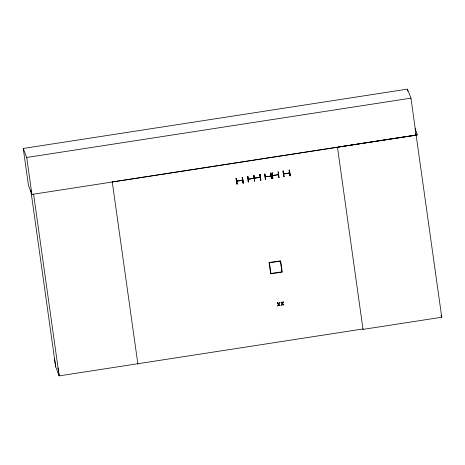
<?xml version="1.0" encoding="UTF-8"?>
<svg xmlns="http://www.w3.org/2000/svg" width="465" height="465" viewBox="0 0 465 465"><rect width="100%" height="100%" fill="white"/><g stroke="black" fill="none" stroke-linecap="round" stroke-linejoin="round"><path stroke-width="0.7" d="M242.602 180.356L241.963 180.455L242.579 180.164M283.72 173.811L284.365 173.707L283.749 174.003M289.532 173.143L288.864 173.114M248.827 178.856L248.287 179.281M253.373 178.287L254.018 178.188M254.047 178.386L253.367 178.386M254.948 177.95L254.96 178.298L254.367 178.339M259.604 177.584L259.563 177.171M260.156 177.508L259.569 177.607M265.224 176.688L265.788 176.584M270.537 176.165L270.392 175.787M272.525 175.41L278.355 174.654L272.659 175.729L272.635 175.334M273.182 175.352L272.641 175.77M278.39 174.91L277.721 174.881M277.681 302.785L278.616 303.918L279.157 302.558M277.657 305.836L278.151 305.842L278.704 304.459M281.447 302.204L282.383 303.337L282.918 301.977M281.418 305.255L281.918 305.261L282.464 303.877M278.733 304.534L279.657 305.61L280.099 305.54L278.919 304.197L279.622 302.488M282.493 303.953L283.423 305.028L283.859 304.959L282.679 303.616L283.383 301.907M277.686 305.912L278.407 304.18M281.447 305.331L282.168 303.599M236.807 181.251L237.388 180.862M289.468 173.143L283.807 173.997M253.442 178.514L253.437 178.078M253.838 178.014L253.931 178.432M254.896 178.287L254.402 178.13L260.051 177.525M270.938 176.072L265.288 176.683M283.278 171.079L283.83 176.764L284.132 176.729L283.266 171.021M248.287 182.018L248.612 181.972L247.804 176.305L248.287 182.018L247.822 176.247M253.89 175.415L254.733 181.065L254.384 181.036M254.675 181.059L253.931 175.398M272.153 172.806L272.641 178.514L272.967 178.461L272.159 172.8L272.664 178.496M259.511 177.345L260.144 177.281L254.454 178.066M270.398 175.898L271.031 175.834M242.486 180.408L236.888 181.263M283.836 173.759L289.515 172.916M237.191 183.977L236.894 184.012L236.075 178.38L236.894 184.012L237.191 183.977L236.365 178.258M236.313 178.333L237.109 183.983M283.016 171.126L283.83 176.764L283.011 171.132L283.336 171.085M265.294 179.664L265.62 179.612L264.812 173.951L265.317 179.647M415.373 133.106L416.134 135.1L31.916 194.428L28.452 185.401L23.25 148.457L407.468 89.123L410.938 98.15L441.75 317.235L363.037 329.394L337.45 147.167L112.251 181.943M23.25 148.457L26.714 157.484L410.938 98.15M415.39 135.135L338.165 147.056L417.512 134.96L415.059 128.567M236.075 178.38L236.394 178.333M242.166 177.363L242.515 177.386L243.311 183.036L242.957 183.007M289.102 170.114L289.457 170.138L290.247 175.782L289.898 175.758M236.842 181.048L242.451 180.153M243.3 183.024L242.242 177.415M290.236 175.776L289.149 170.114M269.049 262.533L280.668 260.819L282.261 272.106L270.636 273.821M269.415 262.795L280.389 261.179L281.895 271.845L270.915 273.461M277.239 302.855L277.71 302.86M279.186 302.634L279.651 302.564M281 302.273L281.476 302.279M282.947 302.052L283.412 301.983M259.749 174.48L260.098 174.509L260.859 180.158L260.505 180.129M253.96 178.2L248.304 179.234L253.983 178.391M265.312 176.88L270.996 176.037M260.551 180.129L260.848 180.153M277.983 171.876L278.332 171.905L279.093 177.554L278.738 177.531M279.093 177.554L278.768 177.607L278.087 171.934M289.445 170.132L290.218 175.782M242.503 177.38L243.282 183.03M270.711 173.085L271.421 178.758L271.74 178.705L270.973 173.05L270.636 173.027L271.391 178.682M260.092 174.503L260.83 180.153M253.704 175.439L254.669 181.001M260.586 180.188L259.825 174.532M289.393 172.904L288.835 172.916M248.862 178.949L248.281 178.839M237.365 180.966L236.732 180.926M281.029 302.349L282.197 303.674M277.268 302.93L278.436 304.255M441 315.282L441.75 317.235M264.794 173.898L265.62 179.612M253.907 175.352L253.623 175.386M363.089 329.383L363.031 328.958L59.177 375.877L55.637 366.658L30.8 190.185M58.003 367.96L59.177 375.877L33.631 194.382M54.568 359.009L55.736 366.926M407.468 89.123L407.77 91.25M289.131 170.19L289.928 175.834M269.444 262.87L270.944 273.536M269.078 262.609L270.665 273.897M242.195 177.438L242.986 183.082M112.193 181.519L137.896 364.159M26.714 157.484L31.916 194.428M259.778 174.555L260.534 180.205"/></g></svg>
